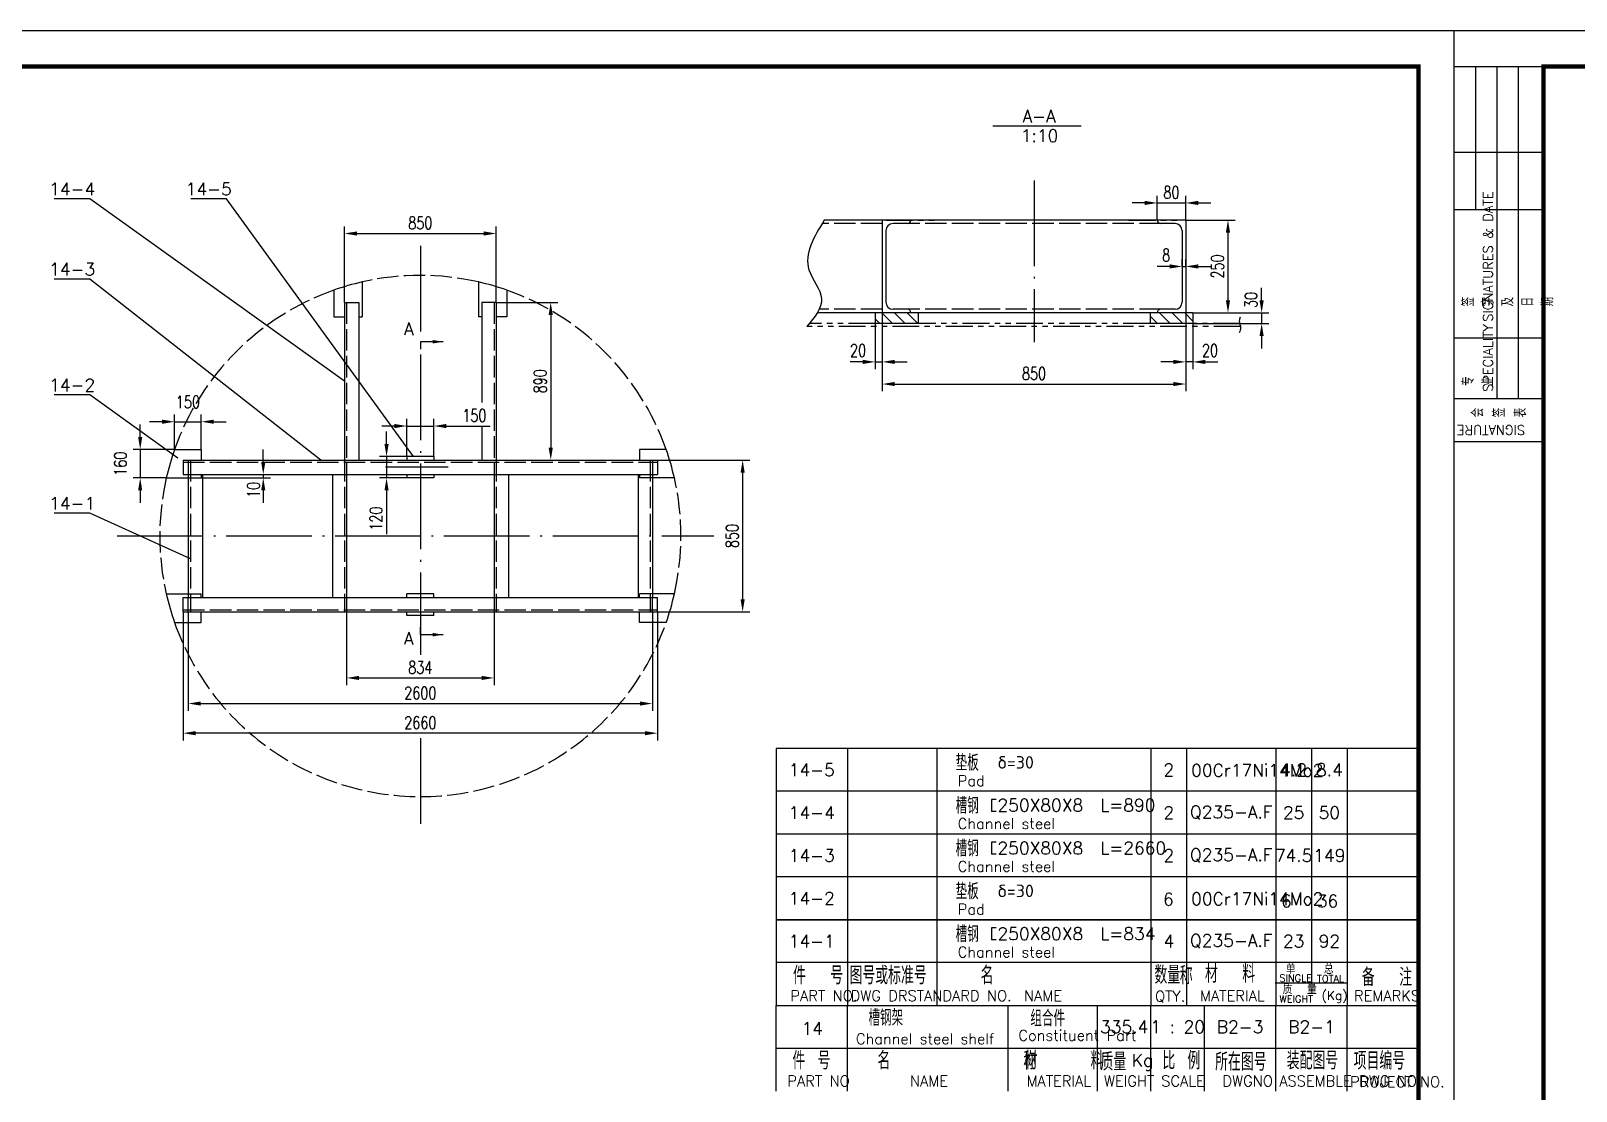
# Model space of a CAD drawing. Extents: x 1512 to 4800, y -77 to 764.
# Drawn here: x 2548.5 to 2981.4, y 220.5 to 517.5 of the extents above; entities that cross this region are included whole.
import ezdxf
from ezdxf.enums import TextEntityAlignment as Align

# ---------------------------------------------------------------- set-up
doc = ezdxf.new("R2010")
doc.units = 0
doc.header["$MEASUREMENT"] = 0
for name, pattern in [('ACAD_ISO02W100', [15, 12, -3]), ('ACAD_ISO04W100', [30.5, 24, -3, 0.5, -3]), ('PHANTOMX2', [5, 2.5, -0.5, 0.5, -0.5, 0.5, -0.5])]:
    doc.linetypes.add(name, pattern=pattern)
doc.layers.get('0').update_dxf_attribs({"linetype": 'CONTINUOUS'})
doc.layers.get('DEFPOINTS').update_dxf_attribs({"linetype": 'CONTINUOUS'})
for name, color, linetype in [('1', 1, 'CONTINUOUS'), ('2', 2, 'ACAD_ISO04W100'), ('3', 3, 'ACAD_ISO02W100'), ('4', 6, 'PHANTOMX2')]:
    doc.layers.add(name, color=color, linetype=linetype)
doc.styles.add('ACANSTS', font='romans.shx', dxfattribs={"height": 1, "bigfont": 'gbcbig.shx'})
doc.styles.add('HZ5', font='romans.shx', dxfattribs={"width": 0.75, "bigfont": 'hz5.shx'})
doc.dimstyles.get("Standard").update_dxf_attribs({"dimtxt": 3.5, "dimasz": 3, "dimexe": 2, "dimexo": 0, "dimgap": 1, "dimtad": 1, "dimdec": 0, "dimlfac": 20, "dimzin": 0, "dimdsep": 46, "dimtxsty": 'HZ5', "dimcen": 1, "dimadec": 0, "dimazin": 0, "dimtfac": 1, "dimtdec": 0, "dimtmove": 2, "dimatfit": 3, "dimfxl": 0, "dimtolj": 1, "dimtzin": 0, "dimarcsym": 0})
doc.dimstyles.new('STANDARD$0', dxfattribs={"dimtxt": 3.5, "dimasz": 3.5, "dimexe": 2, "dimexo": 0, "dimgap": 1.2, "dimtad": 1, "dimdec": 4, "dimzin": 0, "dimdsep": 46, "dimtxsty": 'HZ5', "dimcen": 0.09, "dimadec": 0, "dimazin": 0, "dimtfac": 0.857143, "dimtdec": 4, "dimtofl": 0, "dimtmove": 2, "dimatfit": 3, "dimfxl": 0, "dimtolj": 1, "dimtzin": 0, "dimarcsym": 0})

# ---------------------------------------------------------------- blocks, each defined once
blk = doc.blocks.new('*D39')
at = {"color": 0, "linetype": 'ByBlock', "ltscale": 5}
for p, q in [((2591.2, 354.73), (2591.2, 318.73)), ((2724.05, 354.73), (2724.05, 318.73)), ((2720.55, 320.73), (2594.7, 320.73))]:
    blk.add_line(p, q, dxfattribs=at)
for points in [[(2594.7, 321.32), (2594.7, 320.15), (2591.2, 320.73)], [(2720.55, 321.32), (2720.55, 320.15), (2724.05, 320.73)]]:
    blk.add_solid(points, dxfattribs=at)
at = {"layer": 'DEFPOINTS', "color": 0, "linetype": 'ByBlock', "ltscale": 5}
for p in [(2591.2, 354.73), (2724.05, 354.73), (2591.2, 320.73)]:
    blk.add_point(p, dxfattribs=at)
at = {"color": 0, "linetype": 'ByBlock', "ltscale": 5, "insert": (2657.63, 323.68), "char_height": 3.5, "attachment_point": 5, "style": 'HZ5'}
blk.add_mtext('\\A1;2660', dxfattribs=at)
blk = doc.blocks.new('*D40')
at = {"color": 0, "linetype": 'ByBlock', "ltscale": 5}
for p, q in [((2592.63, 354.73), (2592.63, 327.04)), ((2722.63, 354.73), (2722.63, 327.04)), ((2596.13, 329.04), (2719.13, 329.04))]:
    blk.add_line(p, q, dxfattribs=at)
for points in [[(2596.13, 329.62), (2596.13, 328.46), (2592.63, 329.04)], [(2719.13, 329.62), (2719.13, 328.46), (2722.63, 329.04)]]:
    blk.add_solid(points, dxfattribs=at)
at = {"layer": 'DEFPOINTS', "color": 0, "linetype": 'ByBlock', "ltscale": 5}
for p in [(2592.63, 354.73), (2722.63, 354.73), (2722.63, 329.04)]:
    blk.add_point(p, dxfattribs=at)
at = {"color": 0, "linetype": 'ByBlock', "ltscale": 5, "insert": (2657.63, 331.99), "char_height": 3.5, "attachment_point": 5, "style": 'HZ5'}
blk.add_mtext('\\A1;2600', dxfattribs=at)
blk = doc.blocks.new('*D41')
at = {"color": 0, "linetype": 'ByBlock', "ltscale": 5}
for p, q in [((2636.98, 358.73), (2636.98, 334.21)), ((2678.28, 358.73), (2678.28, 334.21)), ((2640.48, 336.21), (2674.78, 336.21))]:
    blk.add_line(p, q, dxfattribs=at)
for points in [[(2640.48, 336.79), (2640.48, 335.63), (2636.98, 336.21)], [(2674.78, 336.79), (2674.78, 335.63), (2678.28, 336.21)]]:
    blk.add_solid(points, dxfattribs=at)
at = {"layer": 'DEFPOINTS', "color": 0, "linetype": 'ByBlock', "ltscale": 5}
for p in [(2636.98, 358.73), (2678.28, 358.73), (2678.28, 336.21)]:
    blk.add_point(p, dxfattribs=at)
at = {"color": 0, "linetype": 'ByBlock', "ltscale": 5, "insert": (2657.63, 339.16), "char_height": 3.5, "attachment_point": 5, "style": 'HZ5'}
blk.add_mtext('\\A1;834', dxfattribs=at)
blk = doc.blocks.new('*D25')
at = {"color": 0, "linetype": 'ByBlock', "ltscale": 5}
for p, q in [((2588.77, 350.71), (2588.77, 360.47)), ((2596.27, 350.71), (2596.27, 360.47)), ((2585.27, 358.47), (2581.77, 358.47)), ((2588.77, 358.47), (2596.27, 358.47)), ((2599.77, 358.47), (2603.27, 358.47))]:
    blk.add_line(p, q, dxfattribs=at)
for points in [[(2585.27, 359.06), (2585.27, 357.89), (2588.77, 358.47)], [(2599.77, 359.06), (2599.77, 357.89), (2596.27, 358.47)]]:
    blk.add_solid(points, dxfattribs=at)
at = {"layer": 'DEFPOINTS', "color": 0, "linetype": 'ByBlock', "ltscale": 5}
for p in [(2596.27, 358.47), (2588.77, 350.71), (2596.27, 350.71)]:
    blk.add_point(p, dxfattribs=at)
at = {"color": 0, "linetype": 'ByBlock', "ltscale": 5, "insert": (2592.52, 364.02), "char_height": 3.5, "attachment_point": 5, "style": 'HZ5'}
blk.add_mtext('\\A1;150', dxfattribs=at)
blk = doc.blocks.new('*D27')
at = {"color": 0, "linetype": 'ByBlock', "ltscale": 5}
for p, q in [((2650.38, 357.27), (2646.88, 357.27)), ((2653.88, 348.71), (2653.88, 359.27)), ((2653.88, 357.27), (2661.38, 357.27)), ((2661.38, 348.71), (2661.38, 359.27)), ((2664.88, 357.27), (2677.15, 357.27))]:
    blk.add_line(p, q, dxfattribs=at)
for points in [[(2650.38, 357.85), (2650.38, 356.68), (2653.88, 357.27)], [(2664.88, 357.85), (2664.88, 356.68), (2661.38, 357.27)]]:
    blk.add_solid(points, dxfattribs=at)
at = {"layer": 'DEFPOINTS', "color": 0, "linetype": 'ByBlock', "ltscale": 5}
for p in [(2661.38, 357.27), (2653.88, 348.71), (2661.38, 348.71)]:
    blk.add_point(p, dxfattribs=at)
at = {"color": 0, "linetype": 'ByBlock', "ltscale": 5, "insert": (2672.76, 360.22), "char_height": 3.5, "attachment_point": 5, "style": 'HZ5'}
blk.add_mtext('\\A1;150', dxfattribs=at)
blk = doc.blocks.new('*D38')
at = {"color": 0, "linetype": 'ByBlock', "ltscale": 5}
for p, q in [((2678.88, 441.41), (2696.15, 441.41)), ((2694.15, 437.91), (2694.15, 400.73)), ((2690.14, 397.23), (2696.15, 397.23))]:
    blk.add_line(p, q, dxfattribs=at)
for points in [[(2693.57, 437.91), (2694.74, 437.91), (2694.15, 441.41)], [(2693.57, 400.73), (2694.74, 400.73), (2694.15, 397.23)]]:
    blk.add_solid(points, dxfattribs=at)
at = {"layer": 'DEFPOINTS', "color": 0, "linetype": 'ByBlock', "ltscale": 5}
for p in [(2678.88, 441.41), (2690.14, 397.23), (2694.15, 397.23)]:
    blk.add_point(p, dxfattribs=at)
at = {"color": 0, "linetype": 'ByBlock', "ltscale": 5, "insert": (2691.2, 419.32), "char_height": 3.5, "attachment_point": 5, "rotation": 90, "style": 'HZ5'}
blk.add_mtext('\\A1;890', dxfattribs=at)
blk = doc.blocks.new('*D37')
at = {"color": 0, "linetype": 'ByBlock', "ltscale": 5}
for p, q in [((2613.62, 396.73), (2613.62, 400.23)), ((2596.27, 393.23), (2615.62, 393.23)), ((2596.27, 392.23), (2615.62, 392.23)), ((2613.62, 393.23), (2613.62, 392.23)), ((2613.62, 388.73), (2613.62, 385.23))]:
    blk.add_line(p, q, dxfattribs=at)
for points in [[(2613.04, 396.73), (2614.21, 396.73), (2613.62, 393.23)], [(2613.04, 388.73), (2614.21, 388.73), (2613.62, 392.23)]]:
    blk.add_solid(points, dxfattribs=at)
at = {"layer": 'DEFPOINTS', "color": 0, "linetype": 'ByBlock', "ltscale": 5}
for p in [(2596.27, 393.23), (2596.27, 392.23), (2613.62, 392.23)]:
    blk.add_point(p, dxfattribs=at)
at = {"color": 0, "linetype": 'ByBlock', "ltscale": 5, "insert": (2610.89, 388.89), "char_height": 3.5, "attachment_point": 5, "rotation": 90, "style": 'HZ5'}
blk.add_mtext('\\A1;10', dxfattribs=at)
blk = doc.blocks.new('*D26')
at = {"color": 0, "linetype": 'ByBlock', "ltscale": 5}
for p, q in [((2579.15, 354.21), (2579.15, 357.71)), ((2588.77, 350.71), (2577.15, 350.71)), ((2579.15, 350.71), (2579.15, 342.71)), ((2586.46, 342.71), (2577.15, 342.71)), ((2579.15, 339.21), (2579.15, 335.71))]:
    blk.add_line(p, q, dxfattribs=at)
for points in [[(2578.56, 354.21), (2579.73, 354.21), (2579.15, 350.71)], [(2578.56, 339.21), (2579.73, 339.21), (2579.15, 342.71)]]:
    blk.add_solid(points, dxfattribs=at)
at = {"layer": 'DEFPOINTS', "color": 0, "linetype": 'ByBlock', "ltscale": 5}
for p in [(2588.77, 350.71), (2579.15, 342.71), (2586.46, 342.71)]:
    blk.add_point(p, dxfattribs=at)
at = {"color": 0, "linetype": 'ByBlock', "ltscale": 5, "insert": (2573.6, 346.71), "char_height": 3.5, "attachment_point": 5, "rotation": 90, "style": 'HZ5'}
blk.add_mtext('\\A1;160', dxfattribs=at)
blk = doc.blocks.new('*D28')
at = {"color": 0, "linetype": 'ByBlock', "ltscale": 5}
for p, q in [((2648.16, 352.21), (2648.16, 355.71)), ((2653.88, 348.71), (2646.16, 348.71)), ((2648.16, 348.71), (2648.16, 342.71)), ((2653.88, 342.71), (2646.16, 342.71)), ((2648.16, 339.21), (2648.16, 326.94))]:
    blk.add_line(p, q, dxfattribs=at)
for points in [[(2647.58, 352.21), (2648.75, 352.21), (2648.16, 348.71)], [(2647.58, 339.21), (2648.75, 339.21), (2648.16, 342.71)]]:
    blk.add_solid(points, dxfattribs=at)
at = {"layer": 'DEFPOINTS', "color": 0, "linetype": 'ByBlock', "ltscale": 5}
for p in [(2653.88, 348.71), (2648.16, 342.71), (2653.88, 342.71)]:
    blk.add_point(p, dxfattribs=at)
at = {"color": 0, "linetype": 'ByBlock', "ltscale": 5, "insert": (2645.21, 331.33), "char_height": 3.5, "attachment_point": 5, "rotation": 90, "style": 'HZ5'}
blk.add_mtext('\\A1;120', dxfattribs=at)
blk = doc.blocks.new('*D35')
at = {"color": 0, "linetype": 'ByBlock', "ltscale": 5}
for p, q in [((2724.05, 397.23), (2749.92, 397.23)), ((2747.92, 393.73), (2747.92, 358.23)), ((2724.05, 354.73), (2749.92, 354.73))]:
    blk.add_line(p, q, dxfattribs=at)
for points in [[(2747.33, 393.73), (2748.5, 393.73), (2747.92, 397.23)], [(2747.33, 358.23), (2748.5, 358.23), (2747.92, 354.73)]]:
    blk.add_solid(points, dxfattribs=at)
at = {"layer": 'DEFPOINTS', "color": 0, "linetype": 'ByBlock', "ltscale": 5}
for p in [(2724.05, 397.23), (2724.05, 354.73), (2747.92, 354.73)]:
    blk.add_point(p, dxfattribs=at)
at = {"color": 0, "linetype": 'ByBlock', "ltscale": 5, "insert": (2744.97, 375.98), "char_height": 3.5, "attachment_point": 5, "rotation": 90, "style": 'HZ5'}
blk.add_mtext('\\A1;850', dxfattribs=at)
blk = doc.blocks.new('*D36')
at = {"color": 0, "linetype": 'ByBlock', "ltscale": 5}
for p, q in [((2636.38, 441.41), (2636.38, 462.72)), ((2639.88, 460.72), (2675.38, 460.72)), ((2678.88, 441.41), (2678.88, 462.72))]:
    blk.add_line(p, q, dxfattribs=at)
for points in [[(2639.88, 461.3), (2639.88, 460.13), (2636.38, 460.72)], [(2675.38, 461.3), (2675.38, 460.13), (2678.88, 460.72)]]:
    blk.add_solid(points, dxfattribs=at)
at = {"layer": 'DEFPOINTS', "color": 0, "linetype": 'ByBlock', "ltscale": 5}
for p in [(2678.88, 460.72), (2636.38, 441.41), (2678.88, 441.41)]:
    blk.add_point(p, dxfattribs=at)
at = {"color": 0, "linetype": 'ByBlock', "ltscale": 5, "insert": (2657.63, 463.67), "char_height": 3.5, "attachment_point": 5, "style": 'HZ5'}
blk.add_mtext('\\A1;850', dxfattribs=at)
blk = doc.blocks.new('*D179')
at = {"color": 0, "linetype": 'ByBlock', "ltscale": 5}
for p, q in [((2893.3, 441.99), (2893.3, 445.49)), ((2874.04, 438.49), (2895.3, 438.49)), ((2893.3, 438.49), (2893.3, 435.49)), ((2874.04, 435.49), (2895.3, 435.49)), ((2893.3, 431.99), (2893.3, 428.49))]:
    blk.add_line(p, q, dxfattribs=at)
for points in [[(2892.71, 441.99), (2893.88, 441.99), (2893.3, 438.49)], [(2892.71, 431.99), (2893.88, 431.99), (2893.3, 435.49)]]:
    blk.add_solid(points, dxfattribs=at)
at = {"layer": 'DEFPOINTS', "color": 0, "linetype": 'ByBlock', "ltscale": 5}
for p in [(2874.04, 438.49), (2874.04, 435.49), (2893.3, 435.49)]:
    blk.add_point(p, dxfattribs=at)
at = {"color": 0, "linetype": 'ByBlock', "ltscale": 5, "insert": (2890.32, 442.08), "char_height": 3.5, "attachment_point": 5, "rotation": 90, "style": 'HZ5'}
blk.add_mtext('\\A1;30', dxfattribs=at)
blk = doc.blocks.new('*D32')
at = {"color": 0, "linetype": 'ByBlock', "ltscale": 5}
for p, q in [((2872.04, 464.49), (2885.87, 464.49)), ((2883.87, 460.99), (2883.87, 441.99)), ((2874.04, 438.49), (2885.87, 438.49))]:
    blk.add_line(p, q, dxfattribs=at)
for points in [[(2883.28, 460.99), (2884.45, 460.99), (2883.87, 464.49)], [(2883.28, 441.99), (2884.45, 441.99), (2883.87, 438.49)]]:
    blk.add_solid(points, dxfattribs=at)
at = {"layer": 'DEFPOINTS', "color": 0, "linetype": 'ByBlock', "ltscale": 5}
for p in [(2872.04, 464.49), (2874.04, 438.49), (2883.87, 438.49)]:
    blk.add_point(p, dxfattribs=at)
at = {"color": 0, "linetype": 'ByBlock', "ltscale": 5, "insert": (2880.92, 451.49), "char_height": 3.5, "attachment_point": 5, "rotation": 90, "style": 'HZ5'}
blk.add_mtext('\\A1;250', dxfattribs=at)
blk = doc.blocks.new('*D30')
at = {"color": 0, "linetype": 'ByBlock', "ltscale": 5}
for p, q in [((2787.04, 416.3), (2787.04, 394.36)), ((2872.04, 416.3), (2872.04, 394.36)), ((2790.54, 396.36), (2868.54, 396.36))]:
    blk.add_line(p, q, dxfattribs=at)
for points in [[(2790.54, 396.95), (2790.54, 395.78), (2787.04, 396.36)], [(2868.54, 396.95), (2868.54, 395.78), (2872.04, 396.36)]]:
    blk.add_solid(points, dxfattribs=at)
at = {"layer": 'DEFPOINTS', "color": 0, "linetype": 'ByBlock', "ltscale": 5}
for p in [(2787.04, 416.3), (2872.04, 416.3), (2872.04, 396.36)]:
    blk.add_point(p, dxfattribs=at)
at = {"color": 0, "linetype": 'ByBlock', "ltscale": 5, "insert": (2829.54, 399.31), "char_height": 3.5, "attachment_point": 5, "style": 'HZ5'}
blk.add_mtext('\\A1;850', dxfattribs=at)
blk = doc.blocks.new('*D31')
at = {"color": 0, "linetype": 'ByBlock', "ltscale": 5}
for p, q in [((2787.04, 416.3), (2787.04, 400.56)), ((2785.04, 413.3), (2785.04, 400.56)), ((2781.54, 402.56), (2778.04, 402.56)), ((2785.04, 402.56), (2787.04, 402.56)), ((2785.04, 402.56), (2787.04, 402.56)), ((2790.54, 402.56), (2794.04, 402.56))]:
    blk.add_line(p, q, dxfattribs=at)
for points in [[(2781.54, 403.15), (2781.54, 401.98), (2785.04, 402.56)], [(2790.54, 403.15), (2790.54, 401.98), (2787.04, 402.56)]]:
    blk.add_solid(points, dxfattribs=at)
at = {"layer": 'DEFPOINTS', "color": 0, "linetype": 'ByBlock', "ltscale": 5}
for p in [(2787.04, 416.3), (2785.04, 413.3), (2787.04, 402.56)]:
    blk.add_point(p, dxfattribs=at)
at = {"color": 0, "linetype": 'ByBlock', "ltscale": 5, "insert": (2780.25, 405.77), "char_height": 3.5, "attachment_point": 5, "style": 'HZ5'}
blk.add_mtext('\\A1;20', dxfattribs=at)
blk = doc.blocks.new('*D29')
at = {"color": 0, "linetype": 'ByBlock', "ltscale": 5}
for p, q in [((2872.04, 416.3), (2872.04, 400.56)), ((2874.04, 413.3), (2874.04, 400.56)), ((2868.54, 402.56), (2865.04, 402.56)), ((2874.04, 402.56), (2872.04, 402.56)), ((2874.04, 402.56), (2872.04, 402.56)), ((2877.54, 402.56), (2881.04, 402.56))]:
    blk.add_line(p, q, dxfattribs=at)
for points in [[(2868.54, 403.15), (2868.54, 401.98), (2872.04, 402.56)], [(2877.54, 403.15), (2877.54, 401.98), (2874.04, 402.56)]]:
    blk.add_solid(points, dxfattribs=at)
at = {"layer": 'DEFPOINTS', "color": 0, "linetype": 'ByBlock', "ltscale": 5}
for p in [(2872.04, 416.3), (2874.04, 413.3), (2872.04, 402.56)]:
    blk.add_point(p, dxfattribs=at)
at = {"color": 0, "linetype": 'ByBlock', "ltscale": 5, "insert": (2878.84, 405.77), "char_height": 3.5, "attachment_point": 5, "style": 'HZ5'}
blk.add_mtext('\\A1;20', dxfattribs=at)
blk = doc.blocks.new('*D33')
at = {"color": 0, "linetype": 'ByBlock', "ltscale": 5}
for p, q in [((2867.54, 429.3), (2864.04, 429.3)), ((2871.04, 429.3), (2871.04, 431.3)), ((2871.04, 429.3), (2872.04, 429.3)), ((2871.04, 429.3), (2872.04, 429.3)), ((2872.04, 429.3), (2872.04, 431.3)), ((2875.54, 429.3), (2879.04, 429.3))]:
    blk.add_line(p, q, dxfattribs=at)
for points in [[(2867.54, 429.89), (2867.54, 428.72), (2871.04, 429.3)], [(2875.54, 429.89), (2875.54, 428.72), (2872.04, 429.3)]]:
    blk.add_solid(points, dxfattribs=at)
at = {"layer": 'DEFPOINTS', "color": 0, "linetype": 'ByBlock', "ltscale": 5}
for p in [(2871.04, 429.3), (2872.04, 429.3), (2872.04, 429.3)]:
    blk.add_point(p, dxfattribs=at)
at = {"color": 0, "linetype": 'ByBlock', "ltscale": 5, "insert": (2866.56, 432.48), "char_height": 3.5, "attachment_point": 5, "style": 'HZ5'}
blk.add_mtext('\\A1;8', dxfattribs=at)
blk = doc.blocks.new('*D34')
at = {"color": 0, "linetype": 'ByBlock', "ltscale": 5}
for p, q in [((2860.54, 447.09), (2857.04, 447.09)), ((2864.04, 442.3), (2864.04, 449.09)), ((2864.04, 447.09), (2872.04, 447.09)), ((2872.04, 442.3), (2872.04, 449.09)), ((2875.54, 447.09), (2879.04, 447.09))]:
    blk.add_line(p, q, dxfattribs=at)
for points in [[(2860.54, 447.68), (2860.54, 446.51), (2864.04, 447.09)], [(2875.54, 447.68), (2875.54, 446.51), (2872.04, 447.09)]]:
    blk.add_solid(points, dxfattribs=at)
at = {"layer": 'DEFPOINTS', "color": 0, "linetype": 'ByBlock', "ltscale": 5}
for p in [(2872.04, 447.09), (2864.04, 442.3), (2872.04, 442.3)]:
    blk.add_point(p, dxfattribs=at)
at = {"color": 0, "linetype": 'ByBlock', "ltscale": 5, "insert": (2868.04, 450.04), "char_height": 3.5, "attachment_point": 5, "style": 'HZ5'}
blk.add_mtext('\\A1;80', dxfattribs=at)

msp = doc.modelspace()

# ---------------------------------------------------------------- hatches: boundary and pattern name
at = {"ltscale": 5}
h = msp.add_hatch(dxfattribs=at)
h.set_pattern_fill('ANSI31', color=256, scale=20, angle=90, style=0)
h.set_pattern_definition([(135, (0, 22.187), (-1.767767, -1.767767), [])])
h.paths.add_polyline_path([(2797.0429021, 438.4894997), (2785.0429021, 438.4894997), (2785.0429021, 435.4894997), (2797.0429021, 435.4894997)])
h.paths.add_polyline_path([(2874.0429021, 438.4894997), (2862.0429021, 438.4894997), (2862.0429021, 435.4894997), (2874.0429021, 435.4894997)])

# ---------------------------------------------------------------- linework, layer by layer
for p, q in [((2947.2763814, 517.4732907), (2106.2763814, 517.4732907)), ((2947.2763814, -76.5267093), (2947.2763814, 517.4732907)), ((3788.2763814, 517.4732907), (2947.2763814, 517.4732907)), ((2947.2763796, 507.4732907), (2972.2763796, 507.4732907)), ((2953.2763796, 467.4732907), (2953.2763796, 507.4732907)), ((2959.2763796, 414.4732907), (2959.2763796, 507.4732907)), ((2965.2763796, 414.4732907), (2965.2763796, 507.4732907)), ((2947.2763796, 483.4732907), (2972.2763796, 483.4732907)), ((2565.0840505, 470.4439845), (2555.0840505, 470.4439845)), ((2603.3577173, 470.4439845), (2593.3577173, 470.4439845)), ((2947.2763796, 467.4732907), (2972.2763796, 467.4732907)), ((2565.0840505, 447.9601184), (2555.0840505, 447.9601184)), ((2947.2763796, 431.4732907), (2972.2763796, 431.4732907)), ((2565.0840505, 415.4975821), (2555.0840505, 415.4975821)), ((2947.2763796, 414.4732907), (2972.2763796, 414.4732907)), ((2947.2763796, 402.4732907), (2972.2763796, 402.4732907)), ((2565.0840505, 382.3710661), (2555.0840505, 382.3710661)), ((2818.9500189, 302.1728473), (2817.6430391, 302.1728473)), ((2817.6430391, 302.1728473), (2817.6430391, 298.8267828)), ((2818.9500189, 298.8267828), (2817.6430391, 298.8267828)), ((2818.9500189, 290.1728473), (2817.6430391, 290.1728473)), ((2817.6430391, 290.1728473), (2817.6430391, 286.8267828)), ((2818.9500189, 286.8267828), (2817.6430391, 286.8267828)), ((2817.6430391, 266.1728473), (2817.6430391, 262.8267828)), ((2818.9500189, 266.1728473), (2817.6430391, 266.1728473)), ((2818.9500189, 262.8267828), (2817.6430391, 262.8267828)), ((2917.101311, 250.7017696), (2897.101311, 250.7017696)), ((2757.2803811, 244.4732907), (2936.9805549, 244.4732907)), ((2757.2803811, 232.4732907), (2936.9805549, 232.4732907))]:
    msp.add_line(p, q)
at = {"ltscale": 10}
for p, q in [((2818.0182144, 490.9235681), (2842.7637383, 490.9235681)), ((2937.2803811, 316.4732907), (2757.2803811, 316.4732907)), ((2937.2803811, 304.4732907), (2757.2803811, 304.4732907)), ((2937.2803811, 292.4732907), (2757.2803811, 292.4732907)), ((2937.2803811, 280.4732907), (2757.2803811, 280.4732907)), ((2937.2803811, 268.4732907), (2757.2803811, 268.4732907)), ((2757.2803811, 268.4732907), (2937.2803811, 268.4732907)), ((2937.2803811, 256.4732907), (2757.2803811, 256.4732907))]:
    msp.add_line(p, q, dxfattribs=at)
at = {"ltscale": 5}
for p, q in [((2636.376143, 419.3197043), (2565.0840505, 470.4439845)), ((2655.7390316, 398.2302751), (2603.3577173, 470.4439845)), ((2629.754197, 397.2302751), (2565.0840505, 447.9601184)), ((2589.68097, 397.7941898), (2565.0840505, 415.4975821)), ((2665.4151938, 395.2302751), (2647.9026712, 395.2302751)), ((2593.226143, 369.5996878), (2565.0840505, 382.3710661))]:
    msp.add_line(p, q, dxfattribs=at)
for points in [[(2770.7929021, 464.4894997), (2766.4935023, 450.5132607), (2770.0243271, 442.4615984), (2765.9380722, 434.6894997)], [(2887.2519098, 437.2568091), (2887.0459442, 436.2247246), (2887.413221, 434.3081831), (2887.0459442, 432.8809762)]]:
    msp.add_spline(points, degree=3, dxfattribs=at)
at = {"layer": '1'}
for p, q in [((2872.0429021, 464.4894997), (2770.7929021, 464.4894997)), ((2787.0429021, 464.4894997), (2787.0429021, 438.4894997)), ((2794.0429021, 463.4894997), (2790.0429021, 463.4894997)), ((2869.0429021, 463.4894997), (2865.0429021, 463.4894997)), ((2872.0429021, 464.4894997), (2872.0429021, 438.4894997)), ((2788.0429021, 461.4894997), (2788.0429021, 441.4894997)), ((2871.0429021, 461.4894997), (2871.0429021, 441.4894997)), ((2641.376143, 447.1486494), (2641.376143, 437.3347412)), ((2673.876143, 447.1486494), (2673.876143, 437.3347412)), ((2633.376143, 444.8347412), (2633.376143, 437.3347412)), ((2681.876143, 444.8347412), (2681.876143, 437.3347412)), ((2633.376143, 437.3347412), (2636.376143, 437.3347412)), ((2636.376143, 441.4091334), (2636.376143, 397.2302751)), ((2636.376143, 441.4091334), (2640.376143, 441.4091334)), ((2640.376143, 441.4091334), (2640.376143, 397.2302751)), ((2640.376143, 437.3347412), (2641.376143, 437.3347412)), ((2674.876143, 437.3347412), (2673.876143, 437.3347412)), ((2674.876143, 441.4091334), (2674.876143, 413.4009131)), ((2678.876143, 441.4091334), (2674.876143, 441.4091334)), ((2678.876143, 441.4091334), (2678.876143, 397.2302751)), ((2681.876143, 437.3347412), (2678.876143, 437.3347412)), ((2874.0429021, 438.4894997), (2768.8024117, 438.4894997)), ((2785.0429021, 438.4894997), (2785.0429021, 435.4894997)), ((2794.0429021, 439.4894997), (2790.0429021, 439.4894997)), ((2797.0429021, 438.4894997), (2797.0429021, 435.4894997)), ((2862.0429021, 438.4894997), (2862.0429021, 435.4894997)), ((2869.0429021, 439.4894997), (2865.0429021, 439.4894997)), ((2874.0429021, 438.4894997), (2874.0429021, 435.4894997)), ((2797.0429021, 435.4894997), (2785.0429021, 435.4894997)), ((2874.0429021, 435.4894997), (2862.0429021, 435.4894997)), ((2674.876143, 406.7831519), (2674.876143, 397.2302751)), ((2588.7716769, 400.2302751), (2596.2716769, 400.2302751)), ((2596.2716769, 400.2302751), (2596.2716769, 397.2302751)), ((2726.4806091, 400.2302751), (2718.9806091, 400.2302751)), ((2718.9806091, 400.2302751), (2718.9806091, 397.2302751)), ((2591.1998489, 397.2302751), (2724.0524371, 397.2302751)), ((2591.1998489, 397.2302751), (2591.1998489, 393.2302751)), ((2653.876143, 398.2302751), (2653.876143, 397.2302751)), ((2661.376143, 398.2302751), (2653.876143, 398.2302751)), ((2661.376143, 398.2302751), (2661.376143, 397.2302751)), ((2724.0524371, 397.2302751), (2724.0524371, 393.2302751)), ((2586.4577687, 392.2302751), (2596.2716769, 392.2302751)), ((2591.1998489, 393.2302751), (2724.0524371, 393.2302751)), ((2592.626143, 393.2302751), (2592.626143, 358.7302751)), ((2596.2716769, 393.2302751), (2596.2716769, 392.2302751)), ((2596.626143, 393.2302751), (2596.626143, 358.7302751)), ((2632.976143, 393.2302751), (2632.976143, 358.7302751)), ((2636.976143, 393.2302751), (2636.976143, 358.7302751)), ((2653.876143, 393.2302751), (2653.876143, 392.2302751)), ((2661.376143, 392.2302751), (2653.876143, 392.2302751)), ((2661.376143, 393.2302751), (2661.376143, 392.2302751)), ((2678.276143, 393.2302751), (2678.276143, 358.7302751)), ((2682.276143, 393.2302751), (2682.276143, 358.7302751)), ((2718.626143, 393.2302751), (2718.626143, 358.7302751)), ((2718.9806091, 393.2302751), (2718.9806091, 392.2302751)), ((2728.7945173, 392.2302751), (2718.9806091, 392.2302751)), ((2722.626143, 393.2302751), (2722.626143, 358.7302751)), ((2586.4577687, 359.7302751), (2596.2716769, 359.7302751)), ((2596.2716769, 358.7302751), (2596.2716769, 359.7302751)), ((2661.376143, 359.7302751), (2653.876143, 359.7302751)), ((2653.876143, 358.7302751), (2653.876143, 359.7302751)), ((2661.376143, 358.7302751), (2661.376143, 359.7302751)), ((2728.7945173, 359.7302751), (2718.9806091, 359.7302751)), ((2718.9806091, 358.7302751), (2718.9806091, 359.7302751)), ((2591.1998489, 358.7302751), (2724.0524371, 358.7302751)), ((2591.1998489, 354.7302751), (2591.1998489, 358.7302751)), ((2724.0524371, 354.7302751), (2724.0524371, 358.7302751)), ((2588.7716769, 351.7302751), (2596.2716769, 351.7302751)), ((2591.1998489, 354.7302751), (2724.0524371, 354.7302751)), ((2596.2716769, 351.7302751), (2596.2716769, 354.7302751)), ((2653.876143, 353.7302751), (2653.876143, 354.7302751)), ((2661.376143, 353.7302751), (2653.876143, 353.7302751)), ((2661.376143, 353.7302751), (2661.376143, 354.7302751)), ((2718.9806091, 351.7302751), (2718.9806091, 354.7302751)), ((2726.4806091, 351.7302751), (2718.9806091, 351.7302751)), ((2757.2803811, 316.4732907), (2757.2803811, 244.4732907)), ((2777.2804279, 316.4732907), (2777.2804279, 244.4732907)), ((2802.2804279, 316.4732907), (2802.2804279, 244.4732907)), ((2862.2803811, 316.4732907), (2862.2803811, 244.4732907)), ((2872.2803811, 316.4732907), (2872.2803811, 244.4732907)), ((2897.2803811, 316.4732907), (2897.2803811, 244.4732907)), ((2907.2803811, 316.4732907), (2907.2803811, 250.4732907)), ((2917.2803811, 316.4732907), (2917.2803811, 244.4732907)), ((2757.2803811, 220.4732907), (2757.2803811, 244.4732907)), ((2777.2803811, 220.4732907), (2777.2803811, 244.4732907)), ((2822.2803811, 220.4732907), (2822.2803811, 244.4732907)), ((2847.2803811, 220.4732907), (2847.2803811, 244.4732907)), ((2862.2803811, 220.4732907), (2862.2803811, 244.4732907)), ((2877.2803811, 220.4732907), (2877.2803811, 244.4732907)), ((2897.2803811, 220.4732907), (2897.2803811, 244.4732907)), ((2917.2803811, 220.4732907), (2917.2803811, 244.4732907))]:
    msp.add_line(p, q, dxfattribs=at)
at = {"layer": '1', "const_width": 1.2}
for points in [[(2131.2763814, -66.5267093), (2937.2763814, -66.5267093), (2937.2763814, 507.4732907), (2131.2763814, 507.4732907)], [(2972.2763814, -66.5267093), (3778.2763814, -66.5267093), (3778.2763814, 507.4732907), (2972.2763814, 507.4732907)]]:
    msp.add_lwpolyline(points, close=True, dxfattribs=at)
at = {"layer": '1'}
for centre, radius, start, end in [((2790.0429021, 461.4894997), 2, 90, 180), ((2794.0429021, 464.4894997), 1, 270, 0), ((2865.0429021, 464.4894997), 1, 180, 270), ((2869.0429021, 461.4894997), 2, 360, 90), ((2657.626143, 375.9802751), 73, 102.861950567, 109.401861771), ((2657.626143, 375.9802751), 73, 70.598138229, 77.138049433), ((2790.0429021, 441.4894997), 2, 180, 270), ((2794.0429021, 438.4894997), 1, 0, 90), ((2865.0429021, 438.4894997), 1, 90, 180), ((2869.0429021, 441.4894997), 2, 270, 0), ((2657.626143, 375.9802751), 73, 160.598138229, 167.138049433), ((2657.626143, 375.9802751), 73, 12.861950567, 19.401861771), ((2657.626143, 375.9802751), 73, 192.861950567, 199.401861771), ((2657.626143, 375.9802751), 73, 340.598138229, 347.138049433)]:
    msp.add_arc(centre, radius, start, end, dxfattribs=at)
at = {"layer": '2'}
for p, q in [((2829.5429021, 475.6082497), (2829.5429021, 430.299807)), ((2657.626143, 457.2774395), (2657.626143, 342.720157)), ((2572.7381074, 375.9802751), (2739.8507191, 375.9802751)), ((2657.626143, 319.3887106), (2657.626143, 293.8964289))]:
    msp.add_line(p, q, dxfattribs=at)
at = {"layer": '3', "ltscale": 0.5}
for p, q in [((2787.0429021, 463.4894997), (2770.1807881, 463.4894997)), ((2865.0429021, 463.4894997), (2794.0429021, 463.4894997)), ((2636.976143, 441.4091334), (2636.976143, 393.2302751)), ((2678.276143, 441.4091334), (2678.276143, 393.2302751)), ((2787.0429021, 439.4894997), (2769.3488003, 439.4894997)), ((2865.0429021, 439.4894997), (2794.0429021, 439.4894997)), ((2591.1998489, 396.6302751), (2724.0524371, 396.6302751)), ((2592.626143, 397.2302751), (2592.626143, 393.2302751)), ((2593.226143, 397.2302751), (2593.226143, 354.7302751)), ((2636.376143, 397.2302751), (2636.376143, 354.7302751)), ((2678.876143, 397.2302751), (2678.876143, 354.7302751)), ((2722.026143, 397.2302751), (2722.026143, 354.7302751)), ((2722.626143, 397.2302751), (2722.626143, 393.2302751)), ((2591.1998489, 355.3302751), (2724.0524371, 355.3302751)), ((2592.626143, 354.7302751), (2592.626143, 358.7302751)), ((2636.976143, 358.7302751), (2636.976143, 354.7302751)), ((2722.626143, 354.7302751), (2722.626143, 358.7302751))]:
    msp.add_line(p, q, dxfattribs=at)
for start, end in [(77.138049433, 102.861950567), (109.401861771, 160.598138229), (19.401861771, 70.598138229), (167.138049433, 192.861950567), (347.138049433, 12.861950567), (199.401861771, 270), (270, 340.598138229)]:
    msp.add_arc((2657.626143, 375.9802751), 73, start, end, dxfattribs=at)
at = {"layer": '4', "ltscale": 3}
for p, q in [((2803.0429021, 464.4894997), (2788.0429021, 464.4894997)), ((2788.0429021, 464.4894997), (2803.0429021, 464.4894997)), ((2856.0429021, 464.4894997), (2871.0429021, 464.4894997)), ((2871.0429021, 464.4894997), (2856.0429021, 464.4894997)), ((2887.370781, 434.6894997), (2765.9380722, 434.6894997)), ((2785.0429021, 435.4894997), (2766.596985, 435.4894997)), ((2862.0429021, 435.4894997), (2797.0429021, 435.4894997)), ((2887.163368, 435.4894997), (2874.0429021, 435.4894997))]:
    msp.add_line(p, q, dxfattribs=at)

# ---------------------------------------------------------------- texts
at = {"ltscale": 500, "style": 'ACANSTS'}
for s, p in [('A-A', (2826.3161485, 491.8423242)), ('1:10', (2825.8303763, 486.3609359)), ('A', (2653.0373194, 432.2618149)), ('A', (2653.0069056, 345.5672967))]:
    msp.add_text(s, height=3.5, dxfattribs=at).set_placement(p)
at = {"style": 'ACANSTS'}
for s, p in [('14-4', (2560.0840505, 471.4439845)), ('14-5', (2598.3577173, 471.4439845)), ('14-3', (2560.0840505, 448.9601184)), ('14-2', (2560.0840505, 416.4975821)), ('14-1', (2560.0840505, 383.3710661))]:
    msp.add_text(s, height=3.5, dxfattribs=at).set_placement(p, align=Align.CENTER)
at = {"ltscale": 10, "style": 'ACANSTS'}
for s, height, p in [('14-5', 3.5, (2767.2803811, 310.4732907)), ('2', 3.5, (2867.2803811, 310.4732907)), ('4.2', 3.5, (2902.2803811, 310.4732907)), ('8.4', 3.5, (2912.2803811, 310.4732907)), ('14-4', 3.5, (2767.2803811, 298.4732907)), ('2', 3.5, (2867.2803811, 298.4732907)), ('Q235-A.F', 3.5, (2884.7803811, 298.4732907)), ('25', 3.5, (2902.2803811, 298.4732907)), ('50', 3.5, (2912.2803811, 298.4732907)), ('14-3', 3.5, (2767.2803811, 286.4732907)), ('2', 3.5, (2867.2803811, 286.4732907)), ('Q235-A.F', 3.5, (2884.7803811, 286.4732907)), ('74.5', 3.5, (2902.2803811, 286.4732907)), ('149', 3.5, (2912.2803811, 286.4732907)), ('14-2', 3.5, (2767.2803811, 274.4732907)), ('14-1', 3.5, (2767.2803811, 262.4732907)), ('4', 3.5, (2867.2803811, 262.4732907)), ('Q235-A.F', 3.5, (2884.7803811, 262.4732907)), ('23', 3.5, (2902.2803811, 262.4732907)), ('92', 3.5, (2912.2803811, 262.4732907)), ('组合件', 4.5, (2833.3745262, 241.1185429)), ('335.4', 3.5, (2854.7803811, 238.4732907)), ('1 : 20', 3.5, (2869.7803811, 238.4732907)), ('B2-3', 3.5, (2887.2803811, 238.4732907)), ('B2-1', 3.5, (2907.2803811, 238.4732907))]:
    msp.add_text(s, height=height, dxfattribs=at).set_placement(p, align=Align.MIDDLE)
for s, height, p in [('垫板', 4.5, (2807.5799861, 310.2055742)), ('00Cr17Ni14Mo2', 3.5, (2873.5601723, 308.5776118)), ('Pad', 3, (2808.1692807, 305.901239)), ('槽钢', 4.5, (2807.5799861, 298.2055742)), ('Channel steel', 3, (2808.1692807, 293.901239)), ('槽钢', 4.5, (2807.5799861, 286.2055742)), ('Channel steel', 3, (2808.1692807, 281.901239)), ('垫板', 4.5, (2807.5799861, 274.2055742)), ('Pad', 3, (2808.1692807, 269.901239)), ('00Cr17Ni14Mo2', 3.5, (2873.5601723, 272.5776118)), ('6', 3.5, (2898.7494656, 271.9567599)), ('36', 3.5, (2908.7494656, 271.9567599)), ('槽钢', 4.5, (2807.5799861, 262.2055742)), ('Channel steel', 3, (2808.1692807, 257.901239)), ('Constituent Part', 3, (2825.1572448, 234.5803214))]:
    msp.add_text(s, height=height, dxfattribs=at).set_placement(p)
at = {"style": 'ACANSTS'}
for s, height, p in [('δ=30', 3.5, (2819.3023814, 310.8143819)), ('250X80X8  L=890', 3.5, (2819.3023814, 298.8143819)), ('250X80X8  L=2660', 3.5, (2819.3023814, 286.8143819)), ('δ=30', 3.5, (2819.3023814, 274.8143819)), ('250X80X8  L=834', 3.5, (2819.3023814, 262.8143819)), ('件  号', 5, (2762.0267263, 250.3928468)), ('图号或标准号', 5, (2777.8614885, 250.3928468)), ('名              称', 5, (2814.6001696, 250.3928468)), ('数量', 5, (2863.2813168, 250.5151994)), ('材  料', 5, (2877.4425199, 250.8546476)), ('单', 3, (2900.1228979, 253.2474734)), ('总', 3, (2910.754324, 253.2443363)), ('备  注', 5, (2921.385752, 249.8710782)), ('SINGLE', 2, (2898.2874986, 251.1110106)), ('TOTAL', 2, (2908.7978835, 250.9835685)), ('PART NO.', 3, (2761.2934544, 245.6767139)), ('DWG DRSTANDARD NO.', 3, (2778.1683308, 245.6767139)), ('NAME', 3, (2826.7056811, 245.6767139)), ('QTY.', 3, (2863.44029, 245.5382303)), ('MATERIAL', 3, (2876.0127119, 245.6767139)), ('WEIGHT', 2, (2898.2874986, 245.2535667)), ('质  量', 3, (2899.2029882, 247.6099332)), ('(Kg)', 2.5, (2910.1039068, 246.0094636)), ('REMARKS', 3, (2919.1714504, 245.6767139)), ('槽钢架', 4.5, (2783.1624991, 238.7684995)), ('14', 3.5, (2764.4111206, 236.2768093)), ('Channel steel shelf', 3, (2779.6397699, 233.6127108)), ('件 号', 5, (2761.8588343, 226.5274034)), ('名          称', 5, (2785.6901654, 226.5274034)), ('材    料', 5, (2826.8835202, 226.5425063)), ('质量', 5, (2848.1726984, 226.1941212)), ('Kg', 3.5, (2856.9153043, 227.3296549)), ('比 例', 5, (2865.5074332, 226.5425063)), ('所在图号', 5, (2880.2767679, 226.1819282)), ('装配图号', 5, (2900.3283778, 226.5425063)), ('项目编号', 5, (2919.0834021, 226.4779189)), ('PART NO', 3, (2760.4237878, 221.8072456)), ('NAME', 3, (2794.8007444, 221.8072456)), ('MATERIAL', 3, (2827.4360331, 221.8072456)), ('WEIGHT', 3, (2849.1223415, 221.8072456)), ('SCALE', 3, (2865.1887386, 221.8072456)), ('DWGNO', 3, (2882.3273429, 221.8072456)), ('ASSEMBLE DWG NO', 3, (2898.2360125, 221.8072456)), ('PROJECT NO.', 3, (2918.0945772, 221.5705668))]:
    msp.add_text(s, height=height, dxfattribs=at).set_placement(p)
at = {"ltscale": 10, "style": 'ACANSTS'}
msp.add_text('6', height=3.5, dxfattribs=at).set_placement((2867.1853338, 272.460845), align=Align.CENTER)
at = {"layer": '1', "style": 'ACANSTS'}
for s, height, rotation, p in [('SIGNATURES & DATE', 2.666666667, 90, (2958.0288786, 436.0250692)), ('SPECIALITY', 2.66666667, 90, (2958.0288786, 416.3658868)), ('SIGNATURE', 2.66666667, 180, (2967.0626053, 406.9942913))]:
    msp.add_text(s, height=height, rotation=rotation, dxfattribs=at).set_placement(p)
at = {"layer": '1', "width": 0.01, "attachment_point": 1, "rotation": 90, "style": 'ACANSTS'}
for s, insert, char_height in [('签字及日期', (2949.4487046, 440.2855908), 3.33333333), ('专  业', (2949.4487046, 418.0136625), 3.33333333), ('会', (2952.1162622, 409.2192387), 3.3333333), ('签', (2958.1162622, 409.2192387), 3.3333333), ('表', (2964.1162622, 409.2192387), 3.3333333)]:
    msp.add_mtext(s, dxfattribs=dict(at, insert=insert, char_height=char_height))

# ---------------------------------------------------------------- dimensions: what is measured, and where the dimension line sits
at = {"ltscale": 5}
for base, p1, p2, text, override, picture, middle, set_off in [((2872.0429021, 469.2813649), (2864.0429021, 464.4894997), (2872.0429021, 464.4894997), '80', {"dimtxsty": 'ACANSTS', "dimtofl": 1}, '*D34', (2868.0429021, 472.2313649), (0, 22.1869238)), ((2872.0429021, 418.5507488), (2787.0429021, 438.4894997), (2872.0429021, 438.4894997), '850', {"dimtxsty": 'ACANSTS', "dimtofl": 1}, '*D30', (2829.5429021, 421.5007488), (0, 22.1869238)), ((2596.2716769, 407.9887242), (2588.7716769, 400.2302751), (2596.2716769, 400.2302751), '150', {"dimtxsty": 'ACANSTS'}, '*D25', (2592.5216769, 413.5387242), (0, 49.5162))]:
    dim = msp.add_linear_dim(base=base, p1=p1, p2=p2, text=text, dimstyle='STANDARD$0', override=override, dxfattribs=at)
    dim.commit()
    dim.dimension.update_dxf_attribs({"geometry": picture, "text_midpoint": middle, "insert": set_off})
for base, p1, p2, text, picture, middle in [((2678.876143, 460.7166121), (2636.376143, 441.4091334), (2678.876143, 441.4091334), '850', '*D36', (2657.626143, 463.6666121)), ((2678.276143, 336.2090583), (2636.976143, 358.7302751), (2678.276143, 358.7302751), '834', '*D41', (2657.626143, 339.1590583)), ((2591.1998489, 320.7318942), (2724.0524371, 354.7302751), (2591.1998489, 354.7302751), '2660', '*D39', (2657.626143, 323.6818942)), ((2722.626143, 329.0407109), (2592.626143, 354.7302751), (2722.626143, 354.7302751), '2600', '*D40', (2657.626143, 331.9907109))]:
    dim = msp.add_linear_dim(base=base, p1=p1, p2=p2, text=text, dimstyle='STANDARD$0', override={"dimtxsty": 'ACANSTS'}, dxfattribs=at)
    dim.commit()
    dim.dimension.update_dxf_attribs({"geometry": picture, "text_midpoint": middle})
for base, p1, p2, text, override, picture, middle in [((2883.867737, 438.4894997), (2872.0429021, 464.4894997), (2874.0429021, 438.4894997), '250', {"dimtxsty": 'ACANSTS', "dimtofl": 1}, '*D32', (2880.917737, 451.4894997)), ((2694.1538485, 397.2302751), (2678.876143, 441.4091334), (2690.1448839, 397.2302751), '890', {"dimtxsty": 'ACANSTS'}, '*D38', (2691.2038485, 419.3197043)), ((2747.9150685, 354.7302751), (2724.0524371, 397.2302751), (2724.0524371, 354.7302751), '850', {"dimtxsty": 'ACANSTS'}, '*D35', (2744.9650685, 375.9802751))]:
    dim = msp.add_linear_dim(base=base, p1=p1, p2=p2, angle=90, text=text, dimstyle='STANDARD$0', override=override, dxfattribs=at)
    dim.commit()
    dim.dimension.update_dxf_attribs({"geometry": picture, "text_midpoint": middle})
for base, p1, p2, text, override, picture, middle, set_off in [((2872.0429021, 451.4894997), (2871.0429021, 451.4894997), (2872.0429021, 451.4894997), '8', {"dimtxsty": 'ACANSTS', "dimtofl": 1}, '*D33', (2866.5590066, 454.6707201), (0, 22.1869238)), ((2787.0429021, 424.748668), (2785.0429021, 435.4894997), (2787.0429021, 438.4894997), '20', {"dimtxsty": 'ACANSTS', "dimtofl": 1}, '*D31', (2780.246927, 427.9592222), (0, 22.1869238)), ((2872.0429021, 424.748668), (2874.0429021, 435.4894997), (2872.0429021, 438.4894997), '20', {"dimtxsty": 'ACANSTS', "dimtofl": 1}, '*D29', (2878.8388772, 427.9592222), (0, 22.1869238)), ((2661.376143, 406.7831519), (2653.876143, 398.2302751), (2661.376143, 398.2302751), '150', {"dimtxsty": 'ACANSTS', "dimtofl": 1, "dimtmove": 0}, '*D27', (2672.763643, 406.7831519), (0, 49.5162))]:
    dim = msp.add_linear_dim(base=base, p1=p1, p2=p2, text=text, dimstyle='STANDARD$0', override=override, dxfattribs=at)
    dim.commit()
    dim.dimension.update_dxf_attribs({"geometry": picture, "text_midpoint": middle, "dimtype": 128, "insert": set_off})
for base, p1, p2, text, picture, middle in [((2893.2978229, 435.4894997), (2874.0429021, 438.4894997), (2874.0429021, 435.4894997), '30', '*D179', (2890.3180616, 442.0783848)), ((2613.6234766, 392.2302751), (2596.2716769, 393.2302751), (2596.2716769, 392.2302751), '10', '*D37', (2610.88714, 388.8881147))]:
    dim = msp.add_linear_dim(base=base, p1=p1, p2=p2, angle=90, text=text, dimstyle='STANDARD$0', override={"dimtxsty": 'ACANSTS'}, dxfattribs=at)
    dim.commit()
    dim.dimension.update_dxf_attribs({"geometry": picture, "text_midpoint": middle, "dimtype": 128})
dim = msp.add_linear_dim(base=(2579.1452553, 392.2302751), p1=(2588.7716769, 400.2302751), p2=(2586.4577687, 392.2302751), angle=90, text='160', dimstyle='STANDARD$0', override={"dimtxsty": 'ACANSTS'}, dxfattribs=at)
dim.commit()
dim.dimension.update_dxf_attribs({"geometry": '*D26', "text_midpoint": (2573.5952553, 396.2302751), "insert": (0, 49.5162)})
dim = msp.add_linear_dim(base=(2648.1625701, 392.2302751), p1=(2653.876143, 398.2302751), p2=(2653.876143, 392.2302751), angle=90, text='120', dimstyle='STANDARD$0', override={"dimtxsty": 'ACANSTS', "dimtofl": 1, "dimtmove": 0}, dxfattribs=at)
dim.commit()
dim.dimension.update_dxf_attribs({"geometry": '*D28', "text_midpoint": (2648.1625701, 380.8427751), "dimtype": 128, "insert": (0, 49.5162)})

# ---------------------------------------------------------------- leaders
at = {"layer": '1'}
for points in [[(2664.0569449, 430.3973122), (2657.626143, 430.3973122), (2657.626143, 428.3310242)], [(2664.0569449, 348.3294873), (2657.626143, 348.3294873), (2657.626143, 350.3957752)]]:
    msp.add_leader(points, dimstyle='Standard', override={"dimtxsty": 'ACANSTS'}, dxfattribs=at)

doc.saveas('drawing.dxf')
